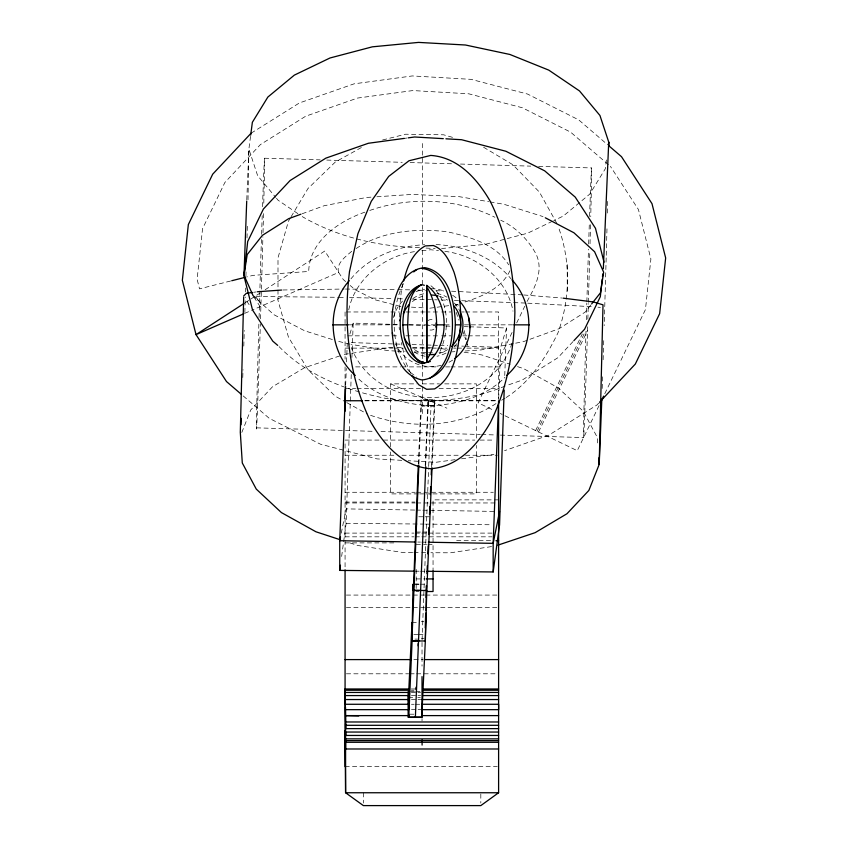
<?xml version="1.0" encoding="UTF-8"?>
<svg xmlns="http://www.w3.org/2000/svg" width="848" height="848" viewBox="0 0 848 848"><rect width="100%" height="100%" fill="white"/><g stroke="black" fill="none" stroke-linecap="round" stroke-linejoin="round"><path stroke-width="0.64" stroke-dasharray="4.24 3.18" d="M567.238 264.565L567.238 293.694M248.008 199.799L248.877 149.121L250.542 136.348M607.391 213.049L607.687 201.315M247.012 237.938L247.404 223.501M606.256 255.301L606.977 228.843M245.931 276.162L246.079 270.883M258.873 324.116L257.771 364.121A134.938 0.763 -88.3 0 0 259.318 356.764L260.368 323.83M259.064 317.523L260.707 262.244A134.938 0.763 -88.3 0 1 261.428 239.443M586 331.25L585.692 341.755A134.938 0.763 -88.3 0 0 583.604 437.568L497.543 435.013M586.328 319.749L586.816 303.16M606.182 257.919L604.189 325.653M244.849 312.467L245.316 297.044M245.475 291.903L245.591 288.044M260.516 318.816L261.428 288.786A134.938 0.763 -88.3 0 0 262.901 236.868M586.848 301.877L587.759 271.964A134.938 0.763 -88.3 0 1 588.48 249.164M587.622 326.798L587.42 333.55A134.938 0.763 -88.3 0 1 583.604 437.568M587.855 319.081L588.321 303.648M588.364 302.365L589.487 263.76A134.938 0.763 -88.3 0 0 589.848 250.499M243.8 346.09L244.298 330.508M602.589 376.809L602.101 391.267M603.129 359.743L603.755 340.059M242.761 377.561L243.026 369.622M246.768 199.715L248.877 149.121L257.654 175.716L275.653 197.308M345.666 385.204L346.302 368.382M346.556 361.905L347.245 343.779M351.252 374.509L346.132 523.311L341.341 558.631M351.909 357.39L353.213 323.13L398.157 324.551M422.081 639.784L428.632 467.831M428.675 466.506L430.996 405.662C457.708 404.591 485.734 396.737 504.952 377.339M498.698 398.136L500.638 347.32L506.553 327.975L469.538 326.809M504.74 375.505L506.553 327.975M418.308 464.057L421.085 399.482L428.028 399.694L428.24 406.192L434.717 405.948L434.717 401.443L428.346 401.443L428.24 406.192L421.297 405.991L421.085 399.482M418.912 463.718L421.403 405.736L434.717 405.948L432.003 466.813M425.198 465.584L428.081 399.694L434.452 399.694L434.611 406.192L434.717 401.443M425.685 465.488L428.346 401.443M431.558 466.898L434.452 399.694M415.414 689.604L415.541 686.975M417.492 646.134L417.619 643.505M606.405 159.954L605.239 168.89L589.731 194.139L580.573 201.729M348.74 309.891C354.962 278.695 384.653 255.63 415.393 251.527M341.267 533.138L346.132 508.885L414.916 510.061M403.107 283.486L401.327 291.129L399.408 309.456L399.503 320.788M349.885 334.017L353.213 323.13M241.807 432.448L250.732 409.976L272.59 386.699L304.485 367.746L341.744 355.248M403.15 283.974C390.239 311.343 390.356 347.235 409.478 371.71M440.038 351.295C449.557 330.688 450.023 300.086 430.349 285.31M428.346 405.948L428.081 399.694M512.012 343.196C489.434 414.396 375.155 416.071 350.627 345.592M509.892 270.809C501.369 288.956 480.657 297.086 462.658 302.725M512.075 332.48L478.113 402.789L493.292 410.125M516.686 322.94L524.742 306.255M527.053 301.496C535.035 287.122 543.844 270.629 536.116 254.177C528.219 239.592 515.817 227.264 500.755 220.215M535.629 430.572L582.279 334.006M537.081 431.272L584.887 332.321M538.544 431.982L587.505 330.646M599.059 405.577L577.265 450.691L500.235 413.474M604.783 393.726L645.434 309.594L650.893 258.979L638.438 209.551L610.412 166.367M290.44 217.851L288.426 221.233L277.996 257.866L277.996 300.393L288.426 337.016L307.972 369.707L335.31 396.217L345.634 401.973M291.118 216.728L307.972 188.553L335.31 162.032L361.693 147.34M590.833 304.962L585.215 312.064L558.98 328.727L523.534 341.627L514.566 343.387M350.945 278.854C368.742 257.135 397.012 245.984 424.625 244.712M573.025 341.574L557.92 357.697L522.114 380.116L506.341 385.639M598.677 403.139L596.886 405.047L548.624 435.278L504.56 450.68M579.555 202.566L563.263 216.07L553.755 220.639M245.114 302.757L250.202 299.45M250.976 298.952L254.411 296.715M260.347 292.867L255.471 296.037L260.951 304.485M265.18 289.73L324.773 251.04L343.27 279.533L346.249 282.087M251.114 133.2L299.376 102.968L354.093 83.835L412.298 75.938L471.075 79.352L527.52 94.043L578.718 119.886L607.571 144.701M351.719 251.305C345.899 256.34 335.776 263.452 338.638 272.399L252.524 309.955M356.192 248.496C382.628 230.836 416.209 228.26 447.055 231.705C469.654 236.815 495.677 243.948 508.694 264.83M495.995 403.595C459.107 427.922 410.835 429.48 369.855 415.075M501.634 400.224L505.016 398.21M506.139 397.532C529.979 382.395 545.783 357.845 557.952 332.882C570.407 298.189 570.884 261.364 558.27 226.649M552.567 221.211L527.626 233.2L485.257 244.362L441.607 248.538M244.627 313.4L251.623 310.347M302.132 213.76L324.137 205.746L366.378 197.467L371.657 197.118M364.841 212.18C338.85 221.116 309.329 241.203 308.714 271.466L253.043 275.356L246.885 276.904M369.77 210.452C409.902 196.418 456.701 198.241 494.903 217.268M454.888 305.439L457.888 304.4L458.853 308.439M505.122 386.063C467.746 401.825 426.247 402.726 386.444 398.528C346.8 390.674 307.273 375.844 278.685 346.217M382.586 139.984L405.514 134.217L443.589 134.8L453.691 137.673M230.635 281.006L199.524 288.839L197.107 279.257L202.566 228.642L224.847 182.532L260.453 144.542L305.725 116.187L357.517 98.071L412.859 90.566L468.796 93.81L522.336 107.749L570.556 132.097L608.419 164.66M513.284 343.631L481.282 349.906L464.142 351.051M344.224 354.422L350.637 353.446M351.92 353.256L389.126 347.616L395.645 347.638M491.522 546.589L450.479 552.801L430.901 552.726M253.679 292.284L256.128 291.935M404.358 138.383L406.934 138.033M429.777 308.216L448.942 305.609M455.334 304.739L457.888 304.4M455.1 459.68L435.702 462.308L408.28 460.718M461.566 458.8L493.907 454.411M421.795 250.785L430.763 249.736L438.448 250.637M376.925 196.768L412.541 194.393L459.468 196.715L488.713 201.686M439.084 352.726L445.677 352.28M452.27 351.846L454.91 351.666M282.903 289.984L344.108 289.041M255.926 296.524L337.695 297.288M346.397 311.969L399.334 311.969M405.959 311.969L424.488 311.969M425.802 311.969L440.366 311.969M441.691 311.969L450.956 311.969M461.545 311.969L464.185 311.969M465.51 311.969L498.603 311.969L498.603 399.472M348.157 324.848L398.814 324.848M409.096 324.848L434.897 324.848M444.871 324.848L450.33 324.848M464.46 324.848L469.983 324.848M471.297 324.848L512.531 324.848M347.722 335.84L399.334 335.84M405.959 335.84L424.488 335.84M425.802 335.84L440.366 335.84M441.691 335.84L450.956 335.84M462.87 335.84L466.835 335.84M468.16 335.84L498.603 335.84M345.072 348.125L392.719 348.125M394.044 348.125L403.309 348.125M412.573 348.125L424.488 348.125M425.802 348.125L431.102 348.125M432.427 348.125L436.391 348.125M437.716 348.125L446.981 348.125M453.606 348.125L456.245 348.125M457.57 348.125L461.545 348.125M466.835 348.125L498.603 348.125M355.662 366.887L400.659 366.887M401.984 366.887L439.041 366.887M445.656 366.887L449.631 366.887M450.956 366.887L498.603 366.887M390.642 446.748L390.642 383.868L417.015 383.868M422.283 383.868L439.434 383.868M444.702 383.868L476.353 383.868L476.353 438.882M345.072 388.501L355.662 388.501M356.987 388.501L420.513 388.501M439.041 388.501L498.603 388.501M364.926 400.744L497.278 400.744M364.926 400.775L497.278 400.775M428.229 401.687L434.6 401.687M345.072 440.08L382.13 440.08M383.455 440.08L474.774 440.08M480.074 440.08L494.628 440.08M345.072 455.249L395.369 455.249M401.984 455.249L460.22 455.249M465.51 455.249L497.278 455.249M345.072 492.275L415.223 492.275M416.538 492.275L493.303 492.275M418.329 493.896L390.642 493.896L390.642 451.984M419.654 493.896L424.922 493.896M426.247 493.896L431.515 493.896M432.84 493.896L476.353 493.896L476.353 445.433M498.603 499.864L433.052 499.864L433.052 569.814M345.072 502.058L414.863 502.058M345.072 502.959L415.223 502.959M416.538 502.959L497.278 502.959M418.774 516.771L423.968 516.771M425.261 516.771L430.455 516.771M416.188 532.056L421.371 532.056M422.664 532.056L426.565 532.056M345.072 533.106L413.898 533.106M415.223 533.106L420.513 533.106M421.838 533.106L427.127 533.106M428.452 533.106L491.978 533.106M345.072 536.826L413.898 536.826M415.223 536.826L420.513 536.826M421.838 536.826L491.978 536.826M456.648 540.695L492.041 540.695M345.072 542.89L393.801 542.89M416.188 544.639L426.565 544.639M427.858 544.639L433.052 544.639M416.188 578.919L425.261 578.919M420.152 584.23L425.251 584.187M416.188 591.512L418.774 591.512M346.397 595.073L424.488 595.073M425.802 595.073L497.278 595.073M346.397 607.348L424.488 607.348M425.802 607.348L497.278 607.348M421.339 621.679L423.883 621.679M412.022 622.421L417.301 622.421M418.7 634.527L423.799 634.527M421.456 638.353L424 638.353M414.969 639.106L417.587 639.106M413.898 659.596L423.163 659.596M346.397 673.8L408.598 673.8M409.923 673.8L415.223 673.8M416.538 673.8L497.278 673.8M411.248 688.979L417.863 688.979M411.301 690.24L413.941 690.24M410.655 691.671L414.449 691.671M415.711 691.671L420.873 691.671M411.344 692.456L416.633 692.456M417.958 692.456L420.597 692.456M411.386 695.572L416.675 695.572M418 695.572L420.64 695.572M408.45 697.512L414.757 697.512M417.799 697.512L420.343 697.512M411.428 699.547L416.718 699.547M418.032 699.547L420.672 699.547M411.471 704.275L414.11 704.275M415.425 704.275L420.714 704.275M411.503 709.659L416.781 709.659M418.096 709.659L420.735 709.659M410.029 714.196L413.824 714.196M345.072 766.656L497.278 766.656M345.422 289.041L396.663 289.624M396.959 347.648L402.175 347.669M412.616 347.712L433.498 347.797M412.626 552.652L403.489 552.61L357.612 545.444L349.037 542.635M413.93 552.652L420.46 552.684M421.763 552.684L425.675 552.705M346.132 523.311L424.17 524.085M425.495 524.106L491.628 524.764M415.128 571.17L419.103 571.202M420.428 571.223L425.717 571.276M415.297 584.155L418.679 584.208M413.845 634.442L418.35 634.516M416.241 510.083L421.53 510.167M422.855 510.199L496.917 511.461M417.778 542.052L420.428 542.095M421.742 542.126L427.032 542.211M397.977 289.645L409.817 289.846M339.009 297.309L345.571 297.425M349.524 297.521L392.9 298.57M398.115 298.729L403.33 298.878M412.457 299.143L437.25 299.853M264.523 158.216L320.131 159.869M326.756 160.071L402.228 162.307M410.167 162.551L453.871 163.844M460.485 164.046L530.668 166.134M538.607 166.367L591.575 167.936M256.552 427.848L374.403 431.356M381.017 431.547L480.328 434.505M481.653 434.536L496.218 434.971M415.467 584.039L418.944 584.145M417.64 290.101L425.463 290.355M435.904 290.684L443.727 290.938M451.549 291.193L522.442 294.871M408.736 324.89L424.594 325.388M425.919 325.431L435.172 325.717M445.751 326.056L451.03 326.226M464.259 326.639L468.223 326.766M351.252 342.613L401.486 344.193M412.064 344.532L431.897 345.157M433.222 345.2L438.501 345.359M439.826 345.401L447.755 345.655M454.369 345.867L463.623 346.154M464.948 346.196L500.638 347.32M441.193 299.991L447.765 300.213M454.337 300.436L525.177 303.043M527.763 303.171L593.091 306.764M396.016 351.051L388.204 350.669L351.326 344.394M397.32 351.114L405.143 351.507M414.269 351.952L427.307 352.598M428.611 352.662L432.522 352.853M419.484 247.701C378.855 246.641 337.451 237.154 302.238 216.6M426.003 248.061L435.13 248.57M411.428 307.146L427.159 308.057M401.751 460.337L376.925 458.895L320.48 444.204L269.282 418.35L242.422 395.253M523.746 294.966L561.705 298.008M597.957 307.188L600.384 307.389M436.095 244.574C464.121 245.761 492.974 256.743 511.037 278.854M430.996 405.662C404.284 404.591 376.247 396.737 357.029 377.339M444.85 251.379C476.459 255.025 507.38 278.928 512.976 311.174M441.204 348.602L447.574 349.599M464.142 352.185L481.982 354.973L510.157 364.216M489.985 201.898L503.966 204.283L543.006 216.579M350.054 344.182L337.398 341.119M400.945 306.541L375.017 299.789L355.174 289.772L350.213 285.511M332.363 339.529L304.655 330.794L273.745 314.608L256.817 299.079M517.503 366.622L523.619 368.626L558.185 387.843L583.318 411.312L597.31 437.43L597.851 445.147M390.642 383.868L446.885 408.174M346.779 402.609L367.428 414.11M483.604 147.245L512.902 164.766L539.423 192.104L557.316 224.232M297.849 213.632L278.102 200.245L276.469 198.284M410.538 372.516L416.856 377.286M253.923 297.033L259.403 305.492M247.044 301.506L249.1 304.676M410.718 373.311L405.98 362.626L401.337 342.581M456.213 312.414L458.906 320.12M462.446 330.243L465.775 339.762M466.495 341.818L467.704 345.263L467.513 344.489M464.163 330.529L466.326 339.56M422.028 718.574L422.039 720.948M480.816 794.035L480.816 803.035M422.325 143.503L422.325 244.023M422.325 250.52L422.325 363.538M422.325 364.81L422.325 414.746M422.028 642.424L422.028 666.093M416.188 569.379L416.188 588.904M363.379 792.753L363.379 803.035M345.072 311.969L345.072 359.117M345.072 366.887L345.072 386.423M345.072 443.875L345.072 568.679M589.572 216.41A134.938 0.763 -88.3 0 1 590.738 216.664M590.537 224.699A134.938 0.763 -88.3 0 1 589.985 245.305M588.65 244.023A134.938 0.763 -88.3 0 1 589.349 222.748M262.52 206.689A134.938 0.763 -88.3 0 1 263.717 205.651M263.516 213.611A134.938 0.763 -88.3 0 1 262.933 235.585M261.597 234.302A134.938 0.763 -88.3 0 1 262.212 215.646M452.641 360.103A38.976 38.976 0 0 1 448.242 362.637M441.087 365.329A38.976 38.976 0 0 1 395.497 343.779M393.345 317.597A38.976 38.976 0 0 1 402.556 301.04M416.082 291.68A38.976 38.976 0 0 1 424.636 289.232M430.996 288.712A38.976 38.976 0 0 1 444.712 291.214M452.641 295.274A38.976 38.976 0 0 1 457.644 299.249M456.743 343.769A31.959 31.959 0 0 1 453.638 347.394M445.984 353.065A31.959 31.959 0 0 1 436.996 356.234M425.124 356.255A31.959 31.959 0 0 1 414.047 351.931M399.408 329.671A31.959 31.959 0 0 1 399.132 327.307M399.228 321.328A31.959 31.959 0 0 1 399.578 318.975M412.934 298.485A31.959 31.959 0 0 1 426.162 293.249M436.858 293.429A31.959 31.959 0 0 1 446.917 297.139M454.38 303.065A31.959 31.959 0 0 1 460.263 312M434.017 329.13A5.247 5.247 0 0 1 428.791 329.607M427.975 320.555A5.247 5.247 0 0 1 434.356 320.809M447.521 349.62A29.775 29.775 0 0 1 439.296 353.436M425.166 354.04A29.775 29.775 0 0 1 413.358 348.835M412.382 301.602A29.775 29.775 0 0 1 425.219 295.634M439.359 296.27A29.775 29.775 0 0 1 447.574 300.107"/><path stroke-width="1.27" d="M498.603 735.449L345.613 735.449L345.613 732.047L498.603 732.047M498.603 728.633L345.613 728.633L345.592 723.503L345.592 792.753L363.379 805.6L480.816 805.6L498.603 792.753L498.603 400.744L493.165 543.345L493.165 571.944L427.032 571.287M345.613 728.633L345.518 707.232M345.592 748.985L345.613 738.862L498.603 738.862M426.873 359.69L426.756 285.235L426.798 361.895L426.873 359.69C439.921 339.126 439.381 309.827 427.943 288.627M243.694 297.076L240.302 432.279L242.295 462.987L256.276 489.105L281.409 512.574L315.975 531.791L340.472 539.826M414.555 640.908L411.916 640.865L418.859 465.043M415.372 717.09L425.738 466.57M425.261 627.902L425.685 613.348M426.141 597.469L426.48 585.555L426.109 610.528M425.272 639.646L426.035 613.178M411.916 640.865L413.05 584.124L413.368 590.568L426.788 590.431L425.346 640.728L421.742 717.09L408.768 717.09L408.768 714.196M601.836 399.164L599.197 464.418L588.862 490.441L567.005 513.718L535.12 532.671L497.861 545.169M255.873 298.22L253.054 295.634L244.001 275.155L246.715 201.04M603.331 268.774L608.726 142.061L599.939 115.476L579.502 90.937L548.783 70.13L509.892 54.463L465.478 45.008L418.562 42.4L372.346 46.831L329.978 57.993L294.341 75.122L267.862 97.054L252.365 122.292L250.701 135.076M345.613 386.508L339.741 540.717L339.741 570.407L413.813 571.149M493.165 571.944L499.567 524.848L504.189 390.027M241.012 424.806L241.277 418.371M418.255 465.372L413.368 590.473M426.968 573.64L427.318 565.733M427.827 553.871L428.166 545.964M428.675 534.113L428.95 527.52M429.523 514.344L429.862 506.436M430.371 494.575L430.71 486.667M431.219 474.806L431.505 468.223M432.056 467.884L426.788 590.431M408.768 717.09L412.298 636.53M602.197 279.193L600.32 296.683L584.59 329.236L573.916 340.62M602.483 276.586L602.769 273.978M608.387 144.616L608.726 142.061L608.832 146.238M339.741 570.407L340.451 565.181M244.001 275.155L247.203 254.58L262.445 235.309L288.691 218.657L300.913 214.205M355.291 375.484C328.558 351.973 325.431 307.326 349.206 280.709M511.906 279.787C536.604 306.192 533.774 351.719 506.691 375.484M340.504 536.932L339.741 540.717L415.128 542.01M499.567 511.503L493.165 543.345L428.357 542.232M403.712 280.942C406.913 267.523 412.435 252.693 425.346 245.909L433.381 245.517C444.702 249.916 449.832 261.672 454.019 272.197C459.436 289.369 461.132 307.411 460.591 325.356C458.196 347.701 455.885 376.077 434.653 388.903L426.618 389.296L418.817 384.791L411.778 375.696M425.23 640.971L412.266 640.971L414.905 640.971M600.204 403.213L603.638 396.101M591.639 303.955L600.458 292.793L603.659 272.219L594.607 251.75L573.926 232.765L545.296 217.777M251.114 133.2L212.689 174.19L188.351 224.572L182.341 280.296L196.015 334.6L226.501 381.558L241.426 394.394M599.568 402.185L635.311 364.057L659.649 313.665L665.659 257.951L651.985 203.647L621.499 156.689L608.567 145.559M243.726 295.899L246.344 293.323L252.46 292.454M413.697 271.922L416.856 269.537M427.721 362.297C449.62 344.913 449.62 303.478 427.721 286.105M430.042 378.07C451.73 363.538 454.168 333.561 451.655 309.764C448.687 293.143 441.596 270.904 422.134 268.424M244.15 303.383L196.036 334.621L243.715 313.802M420.619 285.235C407.39 293.864 408.301 312.997 407.634 327.052C408.81 338.903 409.245 353.574 419.484 361.492L423.226 361.895M231.727 280.73L245.634 277.222M421.403 284.78C396.292 296.047 396.048 355.715 424.763 362.849M430.349 361.502L422.134 363.633C392.931 356.881 392.931 291.511 422.134 284.758L424.371 285.299M257.347 291.754L281.61 290.058M404.358 138.383L368.371 143.27L325.886 158.131L290.08 180.55L263.41 209L247.68 241.553L243.97 275.992L252.524 309.955L272.77 341.14L277.699 345.369M408.217 137.864L414.64 136.994L443.313 138.659M332.543 324.848L348.157 324.848M402.673 324.848L407.803 324.848M436.201 324.848L443.907 324.848M455.471 324.848L460.602 324.848M513.835 324.848L529.449 324.848M345.072 400.744L362.276 400.744M495.974 540.695L498.603 540.695M426.565 578.919L433.052 578.919M426.565 591.512L433.052 591.512L433.052 570.672M345.072 659.596L411.248 659.596M424.488 659.596L498.603 659.596M408.598 688.979L345.072 688.979L345.592 721.977L498.603 721.977M423.163 688.979L498.603 688.979M345.094 689.276L345.454 704.275L408.831 704.275M345.157 690.24L408.651 690.24M423.205 690.24L498.603 690.24M345.242 692.456L408.704 692.456M423.247 692.456L498.603 692.456M345.327 695.572L408.747 695.572M423.279 695.572L498.603 695.572M345.39 699.547L408.789 699.547M421.997 699.547L498.603 699.547M422.028 704.275L498.603 704.275L498.635 707.232L498.635 709.659L422.06 709.659M345.518 709.659L408.863 709.659M408.884 715.606L345.56 715.606L358.746 715.913M422.081 715.606L498.603 715.606M345.613 725.305L498.603 725.305M345.613 740.633L498.603 740.633M345.592 742.286L498.603 742.286M345.072 748.985L498.603 748.985M498.603 792.753L345.592 792.753L345.072 730.499M412.033 640.622L418.976 640.728M413.474 590.229L420.417 590.431M445.921 138.807L461.556 139.719L505.906 151.262L544.681 170.84L575.23 197.107L595.476 228.292L604.03 262.255M563.008 298.136L593.367 301.952L603.002 304.835L599.197 464.418L598.752 457.994M468.637 317.597L469.972 327.688M412.202 631.4L412.022 622.421L408.45 697.512L408.672 709.055M345.613 732.047L345.613 735.449M422.092 745.074L422.081 739.869M422.028 676.609L422.028 717.376L408.132 717.376L408.132 691.671M421.742 714.196L421.742 717.09M345.072 389.02L345.072 411.301M345.072 569.92L345.072 766.656M459.436 301.04A38.976 38.976 0 0 1 454.719 358.609M392.772 335.299A38.976 38.976 0 0 1 392.359 332.776M435.755 327.042A5.247 5.247 0 0 0 436.169 325.738L436.222 324.371A5.247 5.247 0 0 0 435.914 323.035M460.263 312A31.959 31.959 0 0 1 458.704 340.769M454.242 306.223A29.775 29.775 0 0 1 451.56 346.376M435.49 354.284A29.775 29.775 0 0 1 429.014 354.559M410.379 346.334A29.775 29.775 0 0 1 404.273 337.981M403.256 314.025A29.775 29.775 0 0 1 409.51 304.231M431.685 295.072A29.775 29.775 0 0 1 438.098 295.92M349.503 271.519C343.292 322.696 348.178 376.162 371.276 422.813C384.229 445.126 403.319 466.803 430.763 468.7C458.206 466.803 477.286 445.126 490.239 422.813C507.358 388.426 514.068 350.213 514.884 312.053C514.068 273.904 507.358 235.68 490.239 201.294C477.286 178.981 458.206 157.315 430.763 155.417L408.99 160.76L388.702 176.405L371.276 201.294L357.909 233.741L349.503 271.519M392.613 309.764C390.218 334.006 392.677 373.798 422.134 379.978C448.338 376.819 454.825 345.295 455.323 323.406C454.592 302.545 449.281 272.017 424.763 267.639C403.913 269.325 395.444 291.988 392.613 309.764"/></g></svg>
